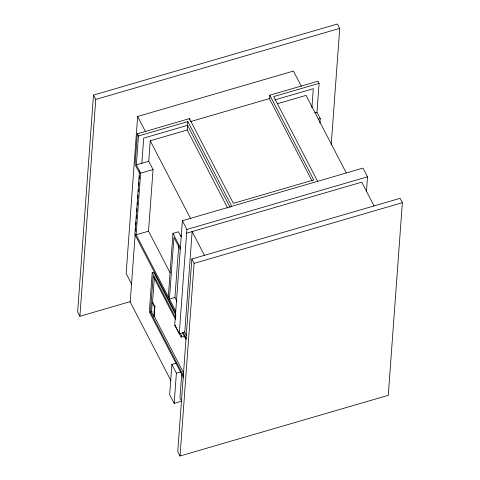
<?xml version="1.0" encoding="UTF-8"?>
<svg xmlns="http://www.w3.org/2000/svg" width="480" height="480" viewBox="0 0 480 480"><rect width="100%" height="100%" fill="white"/><g stroke="black" fill="none" stroke-linecap="round" stroke-linejoin="round"><path stroke-width="0.72" d="M331.188 145.008L339.726 28.362L337.464 24L93.492 95.076L77.628 311.916L79.89 316.278L130.266 301.602M79.89 316.278L95.754 99.438L93.492 95.076M301.344 86.268L293.466 71.07L137.64 116.46L126.15 273.576L131.628 284.148M319.932 123.096L320.262 118.614L316.968 112.26L319.086 83.358L317.952 81.18L269.808 95.208L313.728 179.94L233.382 203.346L189.456 118.614L137.322 133.8L135.072 164.568L139.374 172.866M175.758 311.22L136.134 234.78L140.64 173.178L136.338 164.88L138.456 135.984L137.322 133.8M139.512 171L134.868 234.462L175.62 313.086M135.186 234.138L130.218 302.064L170.982 380.706M135.402 231.15L135.624 228.168M135.84 225.18L136.062 222.192M136.332 218.46L136.548 215.478M136.824 211.746L137.04 208.758M137.316 205.026L137.532 202.044M137.808 198.312L138.024 195.324M138.3 191.592L138.462 189.354M138.732 185.622L138.954 182.634M139.224 178.902L139.446 175.914M141.846 163.278L143.688 138.108L187.56 125.328L230.112 207.414M170.172 272.904L148.536 231.168L153.042 169.566L148.74 161.268L150.24 140.772L187.218 130.002L187.836 121.596L138.456 135.984M175.998 315.288L153.612 272.106L152.214 272.514L149.334 311.862L183.564 377.898M183.54 375.96L150.462 312.144L153.096 276.108L175.494 319.32M152.904 302.154L152.208 302.358L151.512 311.838L153.81 316.272L154.512 316.068M154.338 277.914L152.556 302.256L154.854 306.684L154.158 316.17L183.714 373.188M153.81 316.272L154.506 306.786L152.208 302.358M154.668 313.878L154.776 312.42M168.312 296.856L172.956 233.394L178.464 231.786L181.17 237.006M176.946 301.278L174.954 297.432L178.752 245.484M189.348 120.108L189.456 118.614M175.974 363.246L171.864 364.446L169.656 394.638L174.174 403.362L181.374 401.268M366.438 191.748L367.53 176.82L363.006 168.096L182.376 220.716L174.738 325.092L179.262 333.816L184.77 332.214L192.132 231.57L204.42 255.27M174.174 403.362L176.382 373.17L171.864 364.446M179.262 333.816L186.9 229.44L182.376 220.716M181.68 374.502L179.958 398.022L181.662 401.316M191.862 259.002L177.768 451.638L180.03 456L388.278 395.334L402.372 202.692L400.11 198.33L191.862 259.002L194.118 263.364L180.03 456M269.808 95.208L269.532 98.94L312.084 181.026M311.892 107.946L313.302 88.698L274.842 99.9M184.404 336.102L181.152 337.152L181.626 335.844L181.59 336.348M95.754 99.438L339.726 28.362M319.086 83.358L273.69 96.582L317.616 181.32M190.548 121.578L270.324 98.34M277.38 103.734L306.066 95.376L346.212 172.83M136.338 164.88L148.74 161.268M314.904 112.86L316.968 112.26M318.198 119.214L320.262 118.614M140.64 173.178L153.042 169.566M136.134 234.78L148.536 231.168M186.9 229.44L367.53 176.82M186.624 233.172L361.746 182.16L374.034 205.86M180.15 235.632L181.524 235.23M194.118 263.364L402.372 202.692M174.954 297.432L169.44 299.04L173.946 237.438L180.264 249.618M154.506 306.786L155.202 306.582M150.462 312.144L152.214 311.634M176.382 373.17L180.492 371.97M175.62 325.776L174.906 325.158L181.08 337.068M187.836 121.596L231.756 206.334M187.218 130.002L227.712 208.116M137.64 116.46L145.518 131.664M150.24 140.772L190.734 218.886M172.956 233.394L180.396 247.752M184.608 331.896L186.48 335.502M152.214 272.514L175.434 317.31M183.21 332.304L186.444 338.544M182.388 332.616L185.832 339.258M180.372 333.366L181.698 335.928"/></g></svg>
